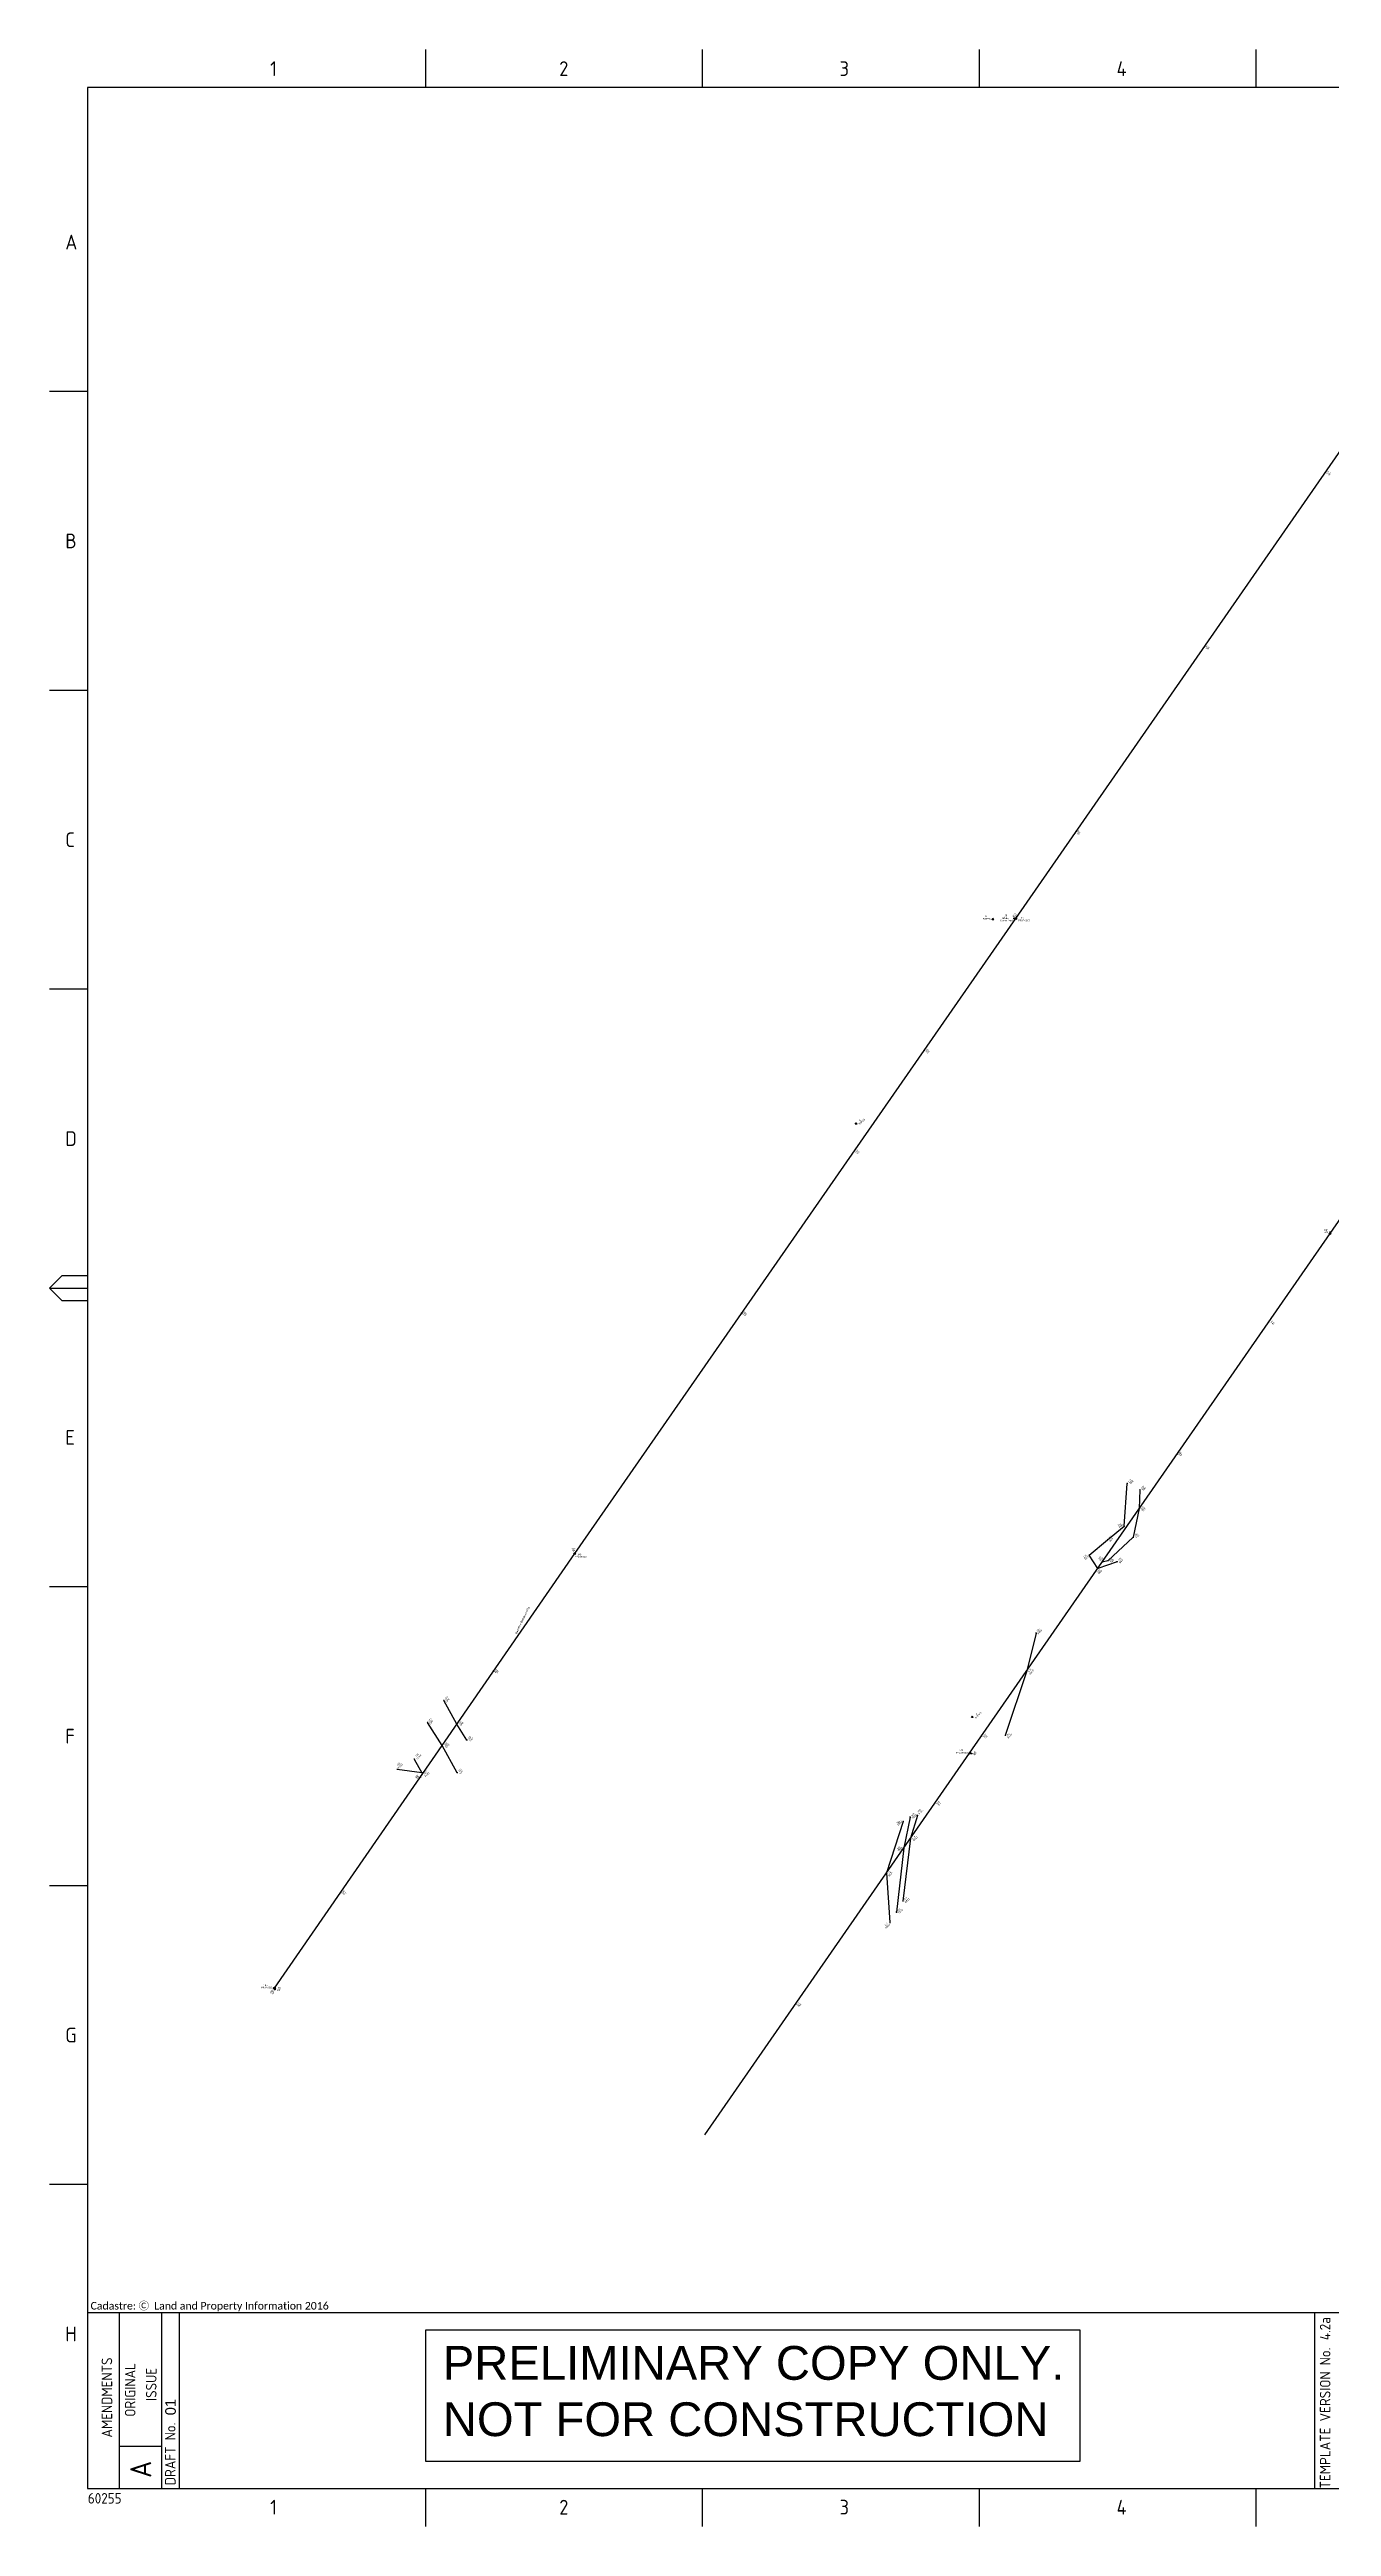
# Paper-space layout 'A1 (2)' of a CAD drawing. Header units: metres. Extents: x -2753 to 2620, y -417 to 3106.
# Drawn here: x -21 to 283, y -3 to 583 of the extents above; entities that cross this region are included whole.
import ezdxf
from ezdxf.enums import TextEntityAlignment as Align

# ---------------------------------------------------------------- set-up
doc = ezdxf.new("R2010")
doc.units = ezdxf.units.M
doc.layers.get('0').update_dxf_attribs({"color": 6})
for name, color, linetype in [('Notes', 7, 'Continuous'), ('SupportsUG_SP_EXT', 7, 'Continuous'), ('TEXT1', 7, 'Continuous')]:
    doc.layers.add(name, color=color, linetype=linetype)
doc.styles.add('ARIAL', font='arial.ttf', dxfattribs={"height": 2})
doc.styles.add('iecISOCP', font='isocp.shx')
doc.styles.get("Standard").update_dxf_attribs({"font": 'arial.ttf'})

# ---------------------------------------------------------------- blocks, each defined once
blk = doc.blocks.new('A$C30A46249')
at = {"color": 7, "lineweight": -3, "insert": (6.92, 4.97), "char_height": 1.79, "attachment_point": 7, "line_spacing_factor": 1.2}
blk.add_mtext('{\\fCalibri|b0|i0|c0|p34;\\C256;Cadastre: \\fMS Gothic|b0|i0|c128|p49;\\C250;\\c2236962;Ⓒ\\fMS Gothic|b0|i0|c0|p49; \\fCalibri|b0|i0|c0|p34;\\C256;Land and Property Information 2016}', dxfattribs=at)
blk = doc.blocks.new('A1_FRAME_TITLE')
at = {"layer": 'Notes', "linetype": 'Continuous'}
for p, q in [((89.14, 574.39), (89.14, 583.39)), ((154.65, 574.39), (154.65, 583.39)), ((220.16, 574.39), (220.16, 583.39)), ((285.67, 574.39), (285.67, 583.39)), ((9, 502.43), (0, 502.43)), ((8.99, 431.68), (0, 431.68)), ((8.99, 360.93), (0, 360.93)), ((0, 290.18), (3, 293.18)), ((0, 290.18), (9, 290.18)), ((3, 287.18), (0, 290.18)), ((3, 293.18), (8.99, 293.18)), ((8.99, 287.18), (3, 287.18)), ((9, 219.43), (0, 219.43)), ((9, 148.68), (0, 148.68)), ((9, 77.93), (0, 77.93)), ((89.14, -3.03), (89.14, 5.97)), ((154.65, -3.03), (154.65, 5.97)), ((220.16, -3.03), (220.16, 5.97)), ((285.67, -3.03), (285.67, 5.97))]:
    blk.add_line(p, q, dxfattribs=at)
at = {"layer": 'Notes', "color": 3, "linetype": 'Continuous'}
for p, q in [((9, 574.39), (9, 5.97)), ((16.59, 5.97), (16.59, 47.62)), ((26.59, 5.97), (26.59, 47.62)), ((30.74, 5.98), (30.74, 47.62)), ((299.54, 47.62), (299.54, 5.97)), ((16.59, 15.97), (26.59, 15.97))]:
    blk.add_line(p, q, dxfattribs=at)
at = {"layer": 'Notes', "color": 3, "linetype": 'Continuous', "flags": 128}
for points in [[(149.5, 574.39), (9, 574.39)], [(824.37, 574.39), (149.5, 574.39)], [(9, 47.62), (123.8, 47.62)], [(123.8, 47.62), (824.37, 47.62)], [(9, 5.97), (123.8, 5.97)], [(123.8, 5.97), (824.37, 5.97)]]:
    blk.add_lwpolyline(points, dxfattribs=at)
blk.add_attdef('DRAFT_NUM', (29.9, 23.29), '', height=2.5, rotation=90)
at = {"layer": 'Notes', "color": 7, "style": 'iecISOCP'}
for s, p in [('1', (52.24, 577.12)), ('2', (120.7, 577.12)), ('3', (187.09, 577.12)), ('4', (252.67, 577.12)), ('A', (3.74, 536.06)), ('B', (3.74, 465.31)), ('C', (3.74, 394.56)), ('D', (3.74, 323.81)), ('E', (3.74, 253.06)), ('F', (3.74, 182.31)), ('G', (3.74, 111.56)), ('H', (3.74, 40.81)), ('1', (52.24, -0.22)), ('2', (120.7, -0.22)), ('3', (187.09, -0.2)), ('4', (252.67, -0.22))]:
    blk.add_text(s, height=3.5, dxfattribs=at).set_placement(p)
for s, height, p in [('AMENDMENTS', 2.5, (14.84, 18.02)), ('ORIGINAL', 2.5, (20.34, 22.94)), ('ISSUE', 2.5, (25.34, 26.69)), ('DRAFT No.', 2.5, (29.84, 6.74)), ('A', 5, (24.09, 8.47))]:
    blk.add_text(s, height=height, rotation=90, dxfattribs=at).set_placement(p)
blk.add_text('TEMPLATE VERSION No.', height=2.5, rotation=90, dxfattribs=at).set_placement((302.04, 5.97), align=Align.MIDDLE_LEFT)
at = {"layer": 'Notes', "color": 7, "style": 'iecISOCP', "flags": 8}
blk.add_attdef('VERSION_NO', text='', height=2.5, rotation=90, dxfattribs=at).set_placement((302.04, 43.81), align=Align.MIDDLE_CENTER)
at = {"layer": 'Notes', "color": 7, "style": 'iecISOCP'}
for tag, p in [('CAP_NO', (513.19, 43.46)), ('IE_NUM', (513.05, 37.81)), ('REF_No_1', (335.24, 32.31)), ('REF_1', (362.52, 32.31)), ('GEN_WO', (441.71, 31.76)), ('HV_SWITCH', (513.46, 32.16)), ('REF_No_2', (335.24, 26.31)), ('REF_2', (362.52, 26.31)), ('OH_WO', (441.71, 25.81)), ('UBD_REF', (513.05, 25.83)), ('REF_No_3', (335.24, 20.31)), ('REF_3', (362.52, 20.31)), ('UG_WO', (441.71, 20.05)), ('GIS_MAP_No', (513.05, 20.04)), ('REF_No_4', (335.24, 14.31)), ('REF_4', (362.52, 14.31)), ('SUB_WO', (441.71, 13.81)), ('HV_OP_DIAG', (513.33, 14.2)), ('LGA', (512.95, 7.78))]:
    blk.add_attdef(tag, p, '', height=2.5, dxfattribs=at)
at = {"layer": 'Notes', "style": 'iecISOCP'}
for tag, p in [('T1', (684.37, 39.47)), ('T2', (684.37, 34.35)), ('T3', (684.37, 28.92)), ('T4', (684.37, 23.66)), ('T5', (684.37, 18.23)), ('T6', (684.37, 12.97))]:
    blk.add_attdef(tag, text='', height=3.5, dxfattribs=at).set_placement(p, align=Align.CENTER)
at = {"layer": 'Notes', "color": 7, "style": 'iecISOCP'}
for tag, p in [('scale', (567.76, 33.27)), ('DRAWN', (567.76, 24.93)), ('DATE', (567.76, 16.88)), ('CHD', (567.76, 8.37)), ('DESIGN', (605.62, 9.15))]:
    blk.add_attdef(tag, text='', height=2.5, dxfattribs=at).set_placement(p, align=Align.CENTER)
at = {"layer": 'Notes', "color": 4, "style": 'iecISOCP'}
blk.add_attdef('NUM', text='', height=7, dxfattribs=at).set_placement((792.37, 20.12), align=Align.MIDDLE_CENTER)
at = {"layer": 'Notes', "color": 1, "style": 'iecISOCP'}
blk.add_attdef('REV', text='', height=5, dxfattribs=at).set_placement((820.05, 17.1), align=Align.CENTER)
at = {"layer": 'Notes', "color": 7, "style": 'iecISOCP'}
for tag, p in [('NS', (790.71, 8.12)), ('SHTS', (805.41, 8.12))]:
    blk.add_attdef(tag, text='', height=2.5, dxfattribs=at).set_placement(p, align=Align.MIDDLE)
at = {"layer": 'Notes', "style": 'iecISOCP'}
blk.add_attdef('ExportID', (9.08, 2.39), '', height=2.5, dxfattribs=at)
at = {"layer": 'Notes', "style": 'iecISOCP', "flags": 1}
for tag, p in [('ProjectType', (14.17, -26.8)), ('ProjectNumber', (23.56, -26.82)), ('DrawingNumber', (35.51, -26.8)), ('ProjectDescription', (47.56, -26.83)), ('ExportDate', (60.28, -26.79)), ('ExportUserName', (69.15, -26.8)), ('DesignerCompanyName', (81.48, -26.79)), ('ExportAreaOfInterest', (97.1, -26.81)), ('GIS_SUCCESS', (112, -26.78)), ('CAD_SUCCESS', (121.79, -26.78)), ('DEPOTCODE', (132.11, -26.88)), ('ExportCategories', (140.08, -26.8)), ('Comments', (154.38, -26.88))]:
    blk.add_attdef(tag, p, '', height=1, dxfattribs=at)
blk = doc.blocks.new('statn')
at = {"linetype": 'Continuous'}
blk.add_line((-1, 0.6), (1, 0.7), dxfattribs=at)
for q in [(-1, 0.6), (1, 0.7)]:
    blk.add_line((0.1, -1.1), q)
blk = doc.blocks.new('POWER POLE')
h = blk.add_hatch(color=256)
h.paths.add_polyline_path([(-1, 0, 1), (1, 0, 1)])
h.paths.add_polyline_path([(0.7, 0, -1), (-0.7, 0, -1)], flags=16)
for radius in [0.996, 0.563]:
    blk.add_circle((0, 0), radius)
at = {"layer": 'TEXT1', "style": 'ARIAL'}
blk.add_text('PP', height=0.56, rotation=302.7042, dxfattribs=at).set_placement((-0.5, 0.3))

psp = doc.layouts.new('A1 (2)')

# ---------------------------------------------------------------- linework, layer by layer
at = {"layer": 'Notes'}
for p, q in [((208.23, 377.65), (322.72, 542.66)), ((282.65, 303.06), (427.07, 511.23)), ((281.5, 483.35), (281.5, 483.15)), ((252.76, 441.93), (252.76, 441.73)), ((222.33, 398.08), (222.33, 397.88)), ((103.8, 227.31), (208.23, 377.65)), ((202.84, 377.58), (202.84, 377.38)), ((207.74, 377.73), (207.74, 377.53)), ((208.05, 377.75), (208.05, 377.55)), ((208.23, 377.75), (208.23, 377.55)), ((186.56, 346.55), (186.56, 346.35)), ((170.45, 329.17), (170.45, 328.97)), ((169.93, 322.61), (169.93, 322.41)), ((197.31, 180.05), (282.65, 303.06)), ((282.65, 303.47), (282.65, 303.27)), ((282.65, 303.16), (282.65, 302.96)), ((143.26, 284.22), (143.26, 284.02)), ((268.16, 282.26), (268.16, 282.06)), ((246.42, 250.94), (246.42, 250.74)), ((233.91, 233.79), (234.61, 243.9)), ((234.61, 244), (234.61, 243.8)), ((237.63, 242.36), (237.49, 237.96)), ((237.63, 242.46), (237.63, 242.26)), ((237.49, 237.96), (236.02, 231.17)), ((237.49, 238.06), (237.49, 237.86)), ((225.6, 226.91), (229.96, 230.56)), ((229.96, 230.56), (233.91, 233.79)), ((229.96, 230.66), (229.96, 230.46)), ((236.02, 231.17), (230.06, 225.62)), ((233.91, 233.89), (233.91, 233.69)), ((236.02, 231.27), (236.02, 231.07)), ((32.74, 124.42), (103.8, 227.31)), ((103.8, 227.41), (103.8, 227.21)), ((104, 227.75), (104, 227.55)), ((225.6, 227.01), (225.6, 226.81)), ((227.64, 223.77), (225.6, 226.91)), ((232.22, 225.37), (227.64, 223.77)), ((227.64, 223.87), (227.64, 223.67)), ((230.06, 225.62), (228.71, 225.31)), ((228.71, 225.41), (228.71, 225.21)), ((230.06, 225.72), (230.06, 225.52)), ((232.22, 225.47), (232.22, 225.27)), ((213.04, 208.44), (210.83, 199.53)), ((213.04, 208.54), (213.04, 208.34)), ((84.55, 199.54), (84.55, 199.34)), ((210.83, 199.53), (205.75, 184.26)), ((210.83, 199.63), (210.83, 199.43)), ((72.82, 192.63), (72.82, 192.43)), ((75.89, 186.9), (72.82, 192.53)), ((197.98, 188.67), (197.98, 188.47)), ((68.95, 187.44), (68.95, 187.24)), ((72.42, 181.87), (68.95, 187.34)), ((72.42, 181.97), (72.42, 181.77)), ((76, 175.43), (72.42, 181.87)), ((75.89, 187), (75.89, 186.8)), ((78.28, 183.16), (75.89, 186.9)), ((78.28, 183.26), (78.28, 183.06)), ((200.13, 184.22), (200.13, 184.02)), ((205.75, 184.36), (205.75, 184.16)), ((61.78, 176.31), (61.78, 176.11)), ((67.59, 175.42), (61.78, 176.21)), ((65.8, 178.75), (65.8, 178.55)), ((65.8, 178.65), (67.59, 175.42)), ((134.61, 89.69), (197.31, 180.05)), ((197.31, 180.15), (197.31, 179.95)), ((197.72, 180.05), (197.72, 179.85)), ((67.25, 174.49), (67.25, 174.29)), ((67.59, 175.52), (67.59, 175.32)), ((76, 175.53), (76, 175.33)), ((183.21, 164.9), (181.75, 157.62)), ((183.21, 165), (183.21, 164.8)), ((184.95, 165.28), (183.33, 159.91)), ((184.95, 165.38), (184.95, 165.18)), ((189.03, 168.22), (189.03, 168.02)), ((181.56, 163.88), (177.65, 151.72)), ((183.33, 159.91), (181.52, 145.03)), ((181.56, 163.98), (181.56, 163.78)), ((183.33, 160.01), (183.33, 159.81)), ((181.75, 157.62), (179.96, 142.38)), ((181.75, 157.72), (181.75, 157.52)), ((48.37, 147.14), (48.37, 146.94)), ((177.65, 151.82), (177.65, 151.62)), ((177.65, 151.72), (178.45, 139.93)), ((179.96, 142.48), (179.96, 142.28)), ((181.52, 145.13), (181.52, 144.93)), ((178.45, 140.03), (178.45, 139.83)), ((32.7, 124.12), (32.7, 123.92)), ((32.74, 124.52), (32.74, 124.32)), ((32.84, 124.21), (32.84, 124.01)), ((156.09, 120.74), (156.09, 120.54))]:
    psp.add_line(p, q, dxfattribs=at)
for points in [[(281.6, 483.25), (281.5, 483.25), (281.4, 483.25)], [(252.86, 441.83), (252.76, 441.83), (252.66, 441.83)], [(222.43, 397.98), (222.33, 397.98), (222.23, 397.98)], [(202.94, 377.48), (202.84, 377.48), (202.74, 377.48)], [(207.84, 377.63), (207.74, 377.63), (207.64, 377.63)], [(208.15, 377.65), (208.05, 377.65), (207.95, 377.65)], [(208.33, 377.65), (208.23, 377.65), (208.13, 377.65)], [(186.66, 346.45), (186.56, 346.45), (186.46, 346.45)], [(170.55, 329.07), (170.45, 329.07), (170.35, 329.07)], [(170.03, 322.51), (169.93, 322.51), (169.83, 322.51)], [(282.75, 303.37), (282.65, 303.37), (282.55, 303.37)], [(282.75, 303.06), (282.65, 303.06), (282.55, 303.06)], [(143.36, 284.12), (143.26, 284.12), (143.16, 284.12)], [(268.26, 282.16), (268.16, 282.16), (268.06, 282.16)], [(246.52, 250.84), (246.42, 250.84), (246.32, 250.84)], [(234.71, 243.9), (234.61, 243.9), (234.51, 243.9)], [(237.73, 242.36), (237.63, 242.36), (237.53, 242.36)], [(237.59, 237.96), (237.49, 237.96), (237.39, 237.96)], [(230.06, 230.56), (229.96, 230.56), (229.86, 230.56)], [(234.01, 233.79), (233.91, 233.79), (233.81, 233.79)], [(236.12, 231.17), (236.02, 231.17), (235.92, 231.17)], [(103.9, 227.31), (103.8, 227.31), (103.7, 227.31)], [(104.1, 227.65), (104, 227.65), (103.9, 227.65)], [(225.7, 226.91), (225.6, 226.91), (225.5, 226.91)], [(227.74, 223.77), (227.64, 223.77), (227.54, 223.77)], [(228.81, 225.31), (228.71, 225.31), (228.61, 225.31)], [(230.16, 225.62), (230.06, 225.62), (229.96, 225.62)], [(232.32, 225.37), (232.22, 225.37), (232.12, 225.37)], [(213.14, 208.44), (213.04, 208.44), (212.94, 208.44)], [(84.65, 199.44), (84.55, 199.44), (84.45, 199.44)], [(210.93, 199.53), (210.83, 199.53), (210.73, 199.53)], [(72.92, 192.53), (72.82, 192.53), (72.72, 192.53)], [(198.08, 188.57), (197.98, 188.57), (197.88, 188.57)], [(69.05, 187.34), (68.95, 187.34), (68.85, 187.34)], [(72.52, 181.87), (72.42, 181.87), (72.32, 181.87)], [(75.99, 186.9), (75.89, 186.9), (75.79, 186.9)], [(78.38, 183.16), (78.28, 183.16), (78.18, 183.16)], [(200.23, 184.12), (200.13, 184.12), (200.03, 184.12)], [(205.85, 184.26), (205.75, 184.26), (205.65, 184.26)], [(61.88, 176.21), (61.78, 176.21), (61.68, 176.21)], [(65.9, 178.65), (65.8, 178.65), (65.7, 178.65)], [(197.41, 180.05), (197.31, 180.05), (197.21, 180.05)], [(197.82, 179.95), (197.72, 179.95), (197.62, 179.95)], [(67.35, 174.39), (67.25, 174.39), (67.15, 174.39)], [(67.69, 175.42), (67.59, 175.42), (67.49, 175.42)], [(76.1, 175.43), (76, 175.43), (75.9, 175.43)], [(183.31, 164.9), (183.21, 164.9), (183.11, 164.9)], [(185.05, 165.28), (184.95, 165.28), (184.85, 165.28)], [(189.13, 168.12), (189.03, 168.12), (188.93, 168.12)], [(181.66, 163.88), (181.56, 163.88), (181.46, 163.88)], [(183.43, 159.91), (183.33, 159.91), (183.23, 159.91)], [(181.85, 157.62), (181.75, 157.62), (181.65, 157.62)], [(48.47, 147.04), (48.37, 147.04), (48.27, 147.04)], [(177.75, 151.72), (177.65, 151.72), (177.55, 151.72)], [(180.06, 142.38), (179.96, 142.38), (179.86, 142.38)], [(181.62, 145.03), (181.52, 145.03), (181.42, 145.03)], [(178.55, 139.93), (178.45, 139.93), (178.35, 139.93)], [(32.8, 124.02), (32.7, 124.02), (32.6, 124.02)], [(32.84, 124.42), (32.74, 124.42), (32.64, 124.42)], [(32.94, 124.11), (32.84, 124.11), (32.74, 124.11)], [(156.19, 120.64), (156.09, 120.64), (155.99, 120.64)]]:
    psp.add_lwpolyline(points, dxfattribs=at)
at = {"layer": 'Notes', "color": 1, "linetype": 'Continuous'}
psp.add_lwpolyline([(68.59, 43.51), (223.39, 43.51), (223.39, 12.33), (68.59, 12.33)], close=True, dxfattribs=at)

# ---------------------------------------------------------------- block references
at = {"layer": 'Notes', "xscale": 0.2, "yscale": 0.2, "zscale": 0.2, "rotation": 57.29577951308232}
for name, p in [('statn', (202.84, 377.48)), ('POWER POLE', (208.23, 377.65)), ('statn', (170.45, 329.07)), ('POWER POLE', (282.65, 303.06)), ('POWER POLE', (103.8, 227.31)), ('statn', (197.98, 188.57)), ('POWER POLE', (197.31, 180.05)), ('POWER POLE', (32.74, 124.42))]:
    psp.add_blockref(name, p, dxfattribs=at)
at = {"layer": 'Notes'}
psp.add_blockref('A$C30A46249', (-17.75, 42.91), dxfattribs=at)
at = {"layer": 'SupportsUG_SP_EXT'}
ref = psp.add_blockref('A1_FRAME_TITLE', (-20.55, 0), dxfattribs=at)
ref.add_attrib('ExportID', '60255', (-11.47, 2.39), dxfattribs={"layer": 'Notes', "height": 2.5, "style": 'iecISOCP'})
ref.add_attrib('VERSION_NO', '4.2a', dxfattribs={"layer": 'Notes', "color": 7, "height": 2.5, "rotation": 90, "style": 'iecISOCP'}).set_placement((281.49, 43.81), align=Align.MIDDLE_CENTER)
ref.add_attrib('DRAFT_NUM', '01', (9.35, 23.29), dxfattribs={"layer": '0', "height": 2.5, "rotation": 90})

# ---------------------------------------------------------------- texts
at = {"layer": 'Notes'}
for s, height, rotation, p in [('132', 0.381, 45, (281.98, 482.81)), ('SH', 0.404, 45, (282.37, 482.53)), ('133', 0.381, 45, (253.21, 441.52)), ('SH', 0.404, 45, (253.65, 441.2)), ('134', 0.381, 45, (222.69, 397.69)), ('SH', 0.404, 45, (223.05, 397.4)), ('KP', 0.404, 296.38394, (207.38, 378.5)), ('166', 0.381, 296.38394, (207.79, 378.86)), ('141', 0.381, 45, (186.95, 345.98)), ('SH', 0.404, 45, (187.31, 345.67)), ('STPEG', 0.404, 45, (171.25, 328.74)), ('5', 0.381, 45, (171.34, 329.65)), ('142', 0.381, 45, (170.34, 322.09)), ('SH', 0.404, 45, (170.73, 321.82)), ('143', 0.381, 45, (143.69, 283.78)), ('SH', 0.404, 45, (144.07, 283.49)), ('101', 0.381, 45, (268.75, 281.74)), ('SH', 0.404, 45, (269.12, 281.43)), ('102', 0.381, 45, (246.84, 250.58)), ('SH', 0.404, 45, (247.25, 250.34)), ('113', 0.381, 45, (235.03, 244.06)), ('BB9', 0.404, 45, (235.4, 243.68)), ('103', 0.381, 45, (238.06, 242.52)), ('TB9', 0.404, 45, (238.37, 242.08)), ('112', 0.381, 45, (232.52, 233.75)), ('104', 0.381, 45, (238.02, 237.65)), ('TB9', 0.404, 45, (238.28, 237.22)), ('111', 0.381, 45, (230.38, 230.71)), ('BB9', 0.404, 45, (230.58, 230.05)), ('BB9', 0.404, 45, (232.92, 233.29)), ('105', 0.381, 45, (236.44, 231.32)), ('TB9', 0.404, 45, (236.82, 230.88)), ('110', 0.381, 45, (224.45, 226.23)), ('BB9', 0.404, 45, (224.76, 225.82)), ('109', 0.381, 45, (227.6, 222.76)), ('BB9', 0.404, 45, (227.97, 222.44)), ('107', 0.381, 45, (227.96, 225.84)), ('TB9', 0.404, 45, (228.33, 225.39)), ('106', 0.381, 45, (230.53, 225.35)), ('TB9', 0.404, 45, (230.82, 225)), ('108', 0.381, 45, (232.65, 225.53)), ('BB9', 0.404, 45, (232.94, 224.97)), ('Baseline Between PPs', 0.5, 63.78809, (90.08, 208.25)), ('114', 0.381, 45, (213.35, 208.82)), ('BB10', 0.404, 45, (213.57, 208.17)), ('149', 0.381, 45, (84.9, 199.07)), ('SH', 0.404, 45, (85.3, 198.84)), ('115', 0.381, 45, (211.33, 199.18)), ('BB10', 0.404, 45, (211.62, 198.63)), ('154', 0.381, 45, (73.24, 192.69)), ('155', 0.381, 45, (69.38, 187.5)), ('ER5', 0.404, 45, (69.58, 186.83)), ('ER4', 0.404, 45, (73.44, 192.03)), ('153', 0.381, 45, (76.5, 186.83)), ('STPEG', 0.404, 45, (198.79, 188.24)), ('4', 0.381, 45, (198.94, 189.1)), ('152', 0.381, 45, (73.1, 181.73)), ('ER5', 0.404, 45, (73.39, 181.26)), ('ER4', 0.404, 45, (76.77, 186.45)), ('150', 0.381, 45, (78.71, 183.32)), ('ER4', 0.404, 45, (79.08, 182.83)), ('117', 0.381, 45, (200.68, 183.8)), ('SH', 0.404, 45, (201.04, 183.46)), ('116', 0.381, 45, (206.14, 183.96)), ('BB10', 0.404, 45, (206.43, 183.49)), ('158', 0.381, 45, (61.91, 176.99)), ('FCE2', 0.404, 45, (62.13, 176.35)), ('156', 0.381, 45, (66.27, 179.15)), ('FCE2', 0.404, 45, (66.49, 178.51)), ('151', 0.381, 45, (76.42, 175.58)), ('ER5', 0.404, 45, (76.68, 175.06)), ('130', 0.381, 45, (198.15, 179.73)), ('KP', 0.404, 45, (198.52, 179.47)), ('159', 0.381, 45, (66.17, 174.1)), ('SH', 0.404, 45, (66.52, 173.84)), ('157', 0.381, 45, (68.28, 175.04)), ('FCE2', 0.404, 45, (68.5, 174.39)), ('121', 0.381, 45, (180.25, 163.39)), ('120', 0.381, 45, (183.64, 165.06)), ('TB10', 0.404, 45, (183.86, 164.41)), ('119', 0.381, 45, (185.16, 166.02)), ('BB11', 0.404, 45, (185.39, 165.54)), ('118', 0.381, 45, (189.64, 167.87)), ('SH', 0.404, 45, (190.01, 167.55)), ('BB12', 0.404, 45, (180.42, 162.87)), ('124', 0.381, 45, (183.86, 159.61)), ('BB11', 0.404, 45, (184.09, 159.19)), ('123', 0.381, 45, (180.33, 157.14)), ('TB10', 0.404, 45, (180.53, 156.67)), ('160', 0.381, 45, (48.81, 146.72)), ('SH', 0.404, 45, (49.18, 146.38)), ('122', 0.381, 45, (178.09, 151.23)), ('BB12', 0.404, 45, (178.32, 150.76)), ('126', 0.381, 45, (180.39, 142.53)), ('TB10', 0.404, 45, (180.65, 142.02)), ('125', 0.381, 45, (181.95, 145.18)), ('BB11', 0.404, 45, (182.17, 144.54)), ('127', 0.381, 45, (177.37, 139.07)), ('BB12', 0.404, 45, (177.59, 138.43)), ('269', 0.381, 45, (31.84, 123.2)), ('KP', 0.404, 45, (32.26, 122.91)), ('132', 0.381, 45, (156.57, 120.2)), ('SH', 0.404, 45, (156.96, 119.92))]:
    psp.add_text(s, height=height, rotation=rotation, dxfattribs=at).set_placement(p)
for s, height, p in [('STPEG', 0.404, (200.42, 377.37)), ('6', 0.381, (201, 378.02)), ('Marker Post', 0.4035, (204.42, 376.99)), ('Telstra', 0.404, (204.83, 377.57)), ('135', 0.381, (205.3, 378.17)), ('PP3PX007', 0.404, (208.82, 376.98)), ('140', 0.381, (209.44, 377.6)), ('129', 0.381, (281.22, 303.24)), ('KP', 0.404, (281.28, 303.71)), ('167', 0.381, (103.06, 228.21)), ('KP', 0.404, (103.16, 227.75)), ('PP3XP006', 0.404, (103.81, 226.36)), ('148', 0.381, (104.47, 226.9)), ('PP3XP008', 0.404, (194.03, 179.95)), ('131', 0.381, (194.89, 180.65)), ('PP3PX005', 0.404, (29.57, 124.38)), ('165', 0.381, (30.14, 124.9)), ('268', 0.381, (33.24, 124.27)), ('KP', 0.404, (33.35, 123.73))]:
    psp.add_text(s, height=height, dxfattribs=at).set_placement(p)
at = {"layer": 'Notes', "color": 1, "linetype": 'Continuous', "insert": (72.57, 39.7), "char_height": 8, "attachment_point": 1}
psp.add_mtext_dynamic_manual_height_columns('PRELIMINARY COPY ONLY.\\PNOT FOR CONSTRUCTION', width=148.368, gutter_width=4, heights=[0], dxfattribs=at)

doc.saveas('drawing.dxf')
